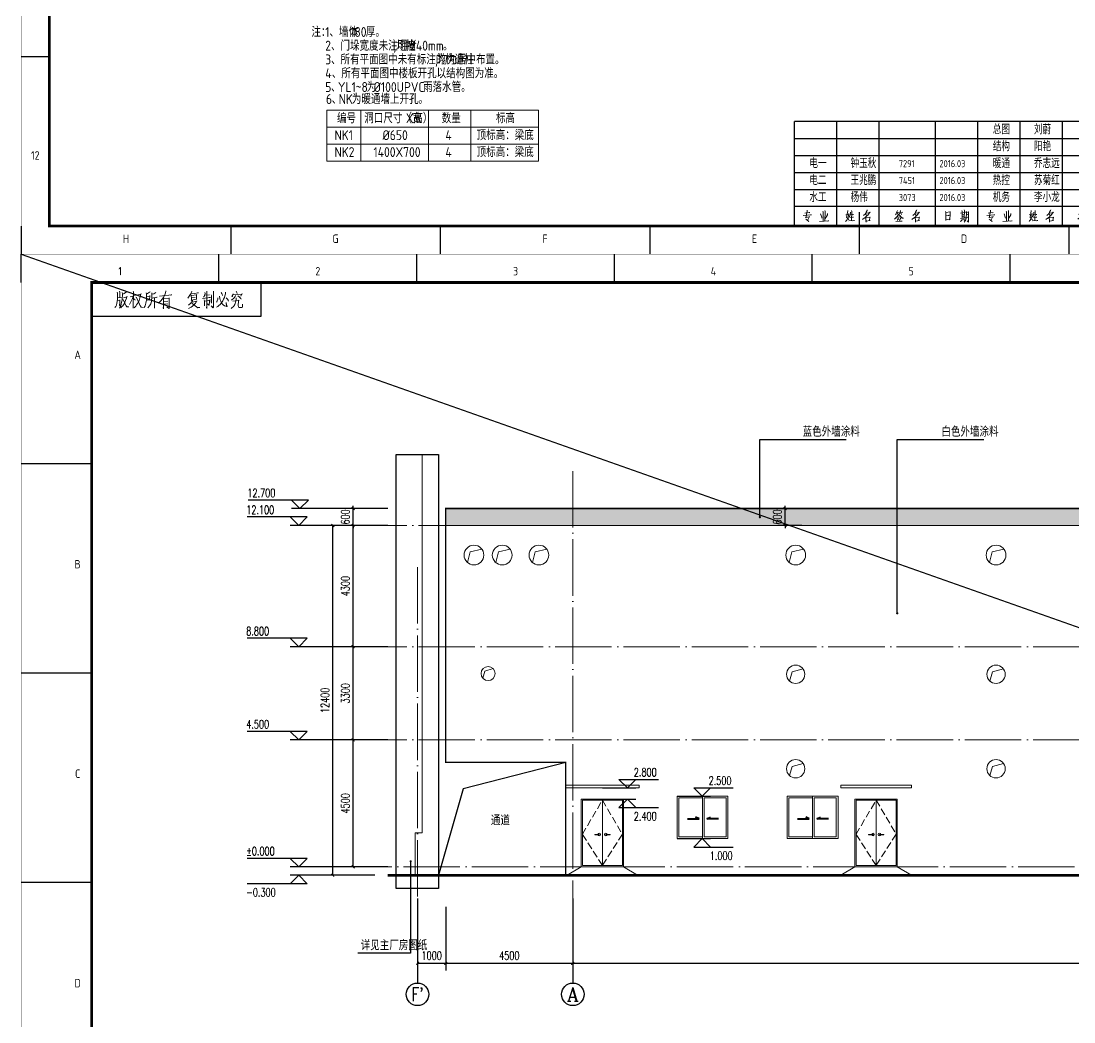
# Model space of a CAD drawing. Extents: x 238398 to 585159, y -66832 to 191977.
# Drawn here: x 364929 to 402242, y -4932 to 30546 of the extents above; entities that cross this region are included whole.
import ezdxf
from ezdxf.enums import TextEntityAlignment as Align

# ---------------------------------------------------------------- set-up
doc = ezdxf.new("R2010")
doc.units = 0
doc.header["$LTSCALE"] = 1000
doc.header["$MEASUREMENT"] = 0
doc.linetypes.add('DASH', pattern=[0.35, 0.25, -0.1])
doc.linetypes.add('DOTE', pattern=[2.42, 2, -0.2, 0.02, -0.2])
doc.layers.get('0').update_dxf_attribs({"color": 8})
doc.layers.get('Defpoints').update_dxf_attribs({"color": 8})
for name, color, linetype in [('-人员定位', 6, 'Continuous'), ('AXIS', 8, 'Continuous'), ('AXIS_TEXT', 8, 'Continuous'), ('DIM_ELEV', 8, 'Continuous'), ('DIM_LEAD', 8, 'Continuous'), ('HQ1', 8, 'Continuous'), ('HQ2', 8, 'Continuous'), ('PUB_DIM', 8, 'Continuous'), ('填充', 8, 'Continuous')]:
    doc.layers.add(name, color=color, linetype=linetype)
for name, color, linetype, lineweight in [('DOTE', 8, 'DOTE', 13), ('PUB_HATCH', 8, 'Continuous', 5), ('PUB_TEXT', 8, 'Continuous', 20), ('WALL', 8, 'Continuous', 40), ('立面1线', 8, 'Continuous', 20), ('立面窗线', 8, 'Continuous', 15)]:
    doc.layers.add(name, color=color, linetype=linetype, lineweight=lineweight)
doc.styles.add('_TCH_AXIS', font='complex.shx', dxfattribs={"bigfont": 'gbcbig.shx'})
doc.styles.add('_TCH_DIM', font='SIMPLEX', dxfattribs={"bigfont": 'GBCBIG'})
doc.styles.add('_TCH_DIM_T3', font='SIMPLEX', dxfattribs={"width": 0.705882, "bigfont": 'GBCBIG'})
doc.styles.get("Standard").update_dxf_attribs({"font": 'gbenor.shx', "bigfont": 'gbcbig.shx'})
doc.styles.add('TK', font='GEDITXT.SHX', dxfattribs={"width": 0.85, "height": 3.5, "bigfont": 'hztxt1.shx'})
doc.dimstyles.new('_TCH_ARCH&&100', dxfattribs={"dimtxt": 297.5, "dimasz": 100, "dimexe": 250, "dimexo": 300, "dimgap": 126.25, "dimtad": 1, "dimdec": 0, "dimzin": 0, "dimdsep": 46, "dimtxsty": '_TCH_DIM_T3', "dimblk": 'ARCHTICK', "dimcen": 0.09, "dimazin": 2, "dimtfac": 1, "dimtdec": 0, "dimtix": 1, "dimtmove": 2, "dimatfit": 3, "dimfxl": 0, "dimtolj": 1, "dimtzin": 0, "dimarcsym": 0})

# ---------------------------------------------------------------- blocks, each defined once
blk = doc.blocks.new('GEDI_WK_A1_V')
at = {"color": 3}
for p, q in [((0, 70.08), (10, 70.08)), ((0, 10), (0, 0)), ((74.25, 10), (74.25, 0)), ((148.5, 10), (148.5, 0)), ((222.75, 10), (222.75, 0)), ((297, 10), (297, 0)), ((371.25, 10), (371.25, 0))]:
    blk.add_line(p, q, dxfattribs=at)
for points, const_width in [([(0, 841), (0, 0), (594, 0), (594, 841)], 0.1), ([(10, 816), (10, 10), (584, 10), (584, 816)], 1)]:
    blk.add_lwpolyline(points, close=True, dxfattribs=dict(at, const_width=const_width))
at = {"color": 3, "const_width": 0.5}
blk.add_lwpolyline([(297, 15), (297, 0)], dxfattribs=at)
at = {"color": 3}
blk.add_text('12', height=3, dxfattribs=at).set_placement((5, 35.04), align=Align.MIDDLE)
for s, p in [('H', (37.12, 4)), ('G', (111.38, 4)), ('F', (185.62, 4)), ('E', (259.88, 4)), ('D', (334.12, 4))]:
    blk.add_text(s, height=3, dxfattribs=at).set_placement(p, align=Align.CENTER)
blk = doc.blocks.new('GEDI_HQ1_2012')
at = {"layer": 'HQ1', "color": 2}
for p, q in [((0, 37), (-65, 37)), ((-65, 0), (-65, 37)), ((-50, 0), (-50, 37)), ((-35, 0), (-35, 37)), ((-15, 0), (-15, 37)), ((0, 0), (0, 37)), ((-65, 31), (0, 31)), ((-65, 25), (0, 25)), ((-65, 19), (0, 19)), ((-65, 13), (0, 13)), ((-65, 7), (0, 7)), ((0, 0), (0, 7)), ((-65, 0), (0, 0))]:
    blk.add_line(p, q, dxfattribs=at)
at = {"layer": 'HQ1', "color": 7, "lineweight": 0}
for points in [[(-61.84, 3.75), (-58.95, 3.96), (-59.09, 3.99), (-59.26, 3.96)], [(-61.32, 4.51), (-59.5, 4.74), (-59.61, 4.74), (-59.81, 4.67)], [(-60.48, 5.59), (-60.45, 5.32), (-60.68, 4.06), (-60.94, 2.94), (-61, 3), (-59.61, 3.24), (-59.64, 3.34), (-60.33, 1.98)], [(-55.7, 4.3), (-55.3, 3.17), (-55.24, 2.8)], [(-54.89, 5.32), (-54.83, 5.02), (-54.83, 1.71)], [(-54.16, 5.56), (-54.1, 5.29), (-54.16, 1.74)], [(-53.24, 4.44), (-53.3, 3.99), (-53.67, 3.34), (-54.13, 2.66)], [(-45.7, 4.4), (-45.7, 4.26), (-45.81, 3.69), (-45.9, 3.24), (-45.95, 2.94), (-46.07, 2.69), (-46.25, 2.39), (-46.42, 2.12), (-46.62, 1.84), (-46.85, 1.57)], [(-46.82, 3.96), (-45.72, 4.09)], [(-46.04, 5.53), (-46.04, 5.36), (-46.48, 3), (-46.3, 2.9), (-46.1, 2.73), (-45.92, 2.59), (-45.78, 2.42), (-45.7, 2.25)], [(-45.12, 4.88), (-45.12, 4.64), (-45.26, 3.99), (-45.4, 3.58), (-45.58, 3.21)], [(-45.17, 3.96), (-44.02, 4.06), (-44.1, 4.09), (-44.27, 4.06)], [(-44.71, 5.53), (-44.68, 5.32), (-44.74, 1.88)], [(-39.56, 4.64), (-39.47, 4.61), (-38.17, 4.84), (-38.25, 4.91), (-38.49, 4.57), (-38.74, 4.2), (-39.01, 3.89), (-39.3, 3.58), (-39.62, 3.27), (-39.96, 2.97), (-40.34, 2.69), (-40.4, 2.66), (-40.63, 2.52), (-40.86, 2.36)], [(-39.15, 5.7), (-39.18, 5.46), (-39.53, 4.91), (-39.73, 4.57), (-39.96, 4.26), (-40.25, 3.92), (-40.54, 3.69)], [(-39.88, 4.26), (-39.82, 4.23), (-39.5, 3.92), (-39.47, 3.75), (-39.59, 3.99)], [(-27.95, 4.37), (-27.98, 4.2), (-28.44, 3.58), (-28.47, 3.51), (-28.7, 3.21), (-29.11, 2.83), (-29.31, 2.66), (-29.51, 2.49)], [(-28.5, 5.49), (-28.53, 5.26), (-28.76, 4.74), (-28.96, 4.33), (-29.2, 3.99)], [(-28.73, 4.81), (-27.89, 4.91)], [(-28.53, 4.78), (-28.33, 4.26)], [(-28.01, 4.13), (-26.85, 2.83), (-26.38, 2.83), (-26.85, 2.87), (-27.08, 3.11)], [(-27.43, 5.49), (-27.4, 5.32), (-27.75, 4.37)], [(-27.6, 4.71), (-26.56, 4.88)], [(-27.28, 4.67), (-27.02, 4.13)], [(-22.07, 4.64), (-21.98, 4.61), (-20.68, 4.84), (-20.76, 4.91), (-20.99, 4.57), (-21.26, 4.2), (-21.52, 3.89), (-21.81, 3.58), (-22.12, 3.27), (-22.47, 2.97), (-22.85, 2.69), (-22.91, 2.66), (-23.14, 2.52), (-23.37, 2.36)], [(-21.66, 5.7), (-21.69, 5.46), (-22.04, 4.91), (-22.24, 4.57), (-22.47, 4.26), (-22.76, 3.92), (-23.05, 3.69)], [(-22.39, 4.26), (-22.33, 4.23), (-22.01, 3.92), (-21.98, 3.75), (-22.1, 3.99)], [(-11.41, 5.19), (-11.35, 4.84), (-11.32, 4.09), (-11.29, 3.31), (-11.29, 3.21), (-11.29, 2.66), (-11.29, 1.94), (-11.29, 2.18), (-10.17, 2.39), (-9.93, 2.15), (-9.87, 2.46), (-9.87, 2.87), (-9.84, 3.65), (-9.82, 4.47), (-9.82, 5.15), (-9.79, 5.05), (-11.32, 4.81)], [(-11.29, 3.58), (-10.17, 3.79), (-10.28, 3.82), (-10.54, 3.69)], [(-6.08, 4.57), (-4.37, 4.78)], [(-5.62, 5.49), (-5.56, 5.29), (-5.56, 2.73)], [(-5.53, 3.99), (-5.01, 4.09)], [(-4.8, 5.7), (-4.75, 5.49), (-4.83, 2.83)], [(-4.14, 5.22), (-4.05, 4.84), (-4.05, 4.09), (-4.08, 3.27), (-4.14, 2.76), (-4.28, 2.22), (-4.46, 1.88), (-4.78, 1.37)], [(-4.05, 4.81), (-3.18, 4.98), (-3.27, 5.08), (-3.27, 4.03), (-3.27, 3.96), (-3.24, 2.42), (-3.27, 1.84), (-3.3, 1.5), (-3.33, 1.4), (-3.76, 1.84), (-3.36, 1.54)], [(-4.02, 3.96), (-3.53, 4.06)], [(-60.97, 2.42), (-60.62, 2.15), (-60.39, 1.98), (-60.13, 1.81), (-59.99, 1.67), (-59.9, 1.5)], [(-56.1, 1.64), (-52.83, 1.81), (-52.98, 1.84), (-53.3, 1.77)], [(-45.75, 1.81), (-43.72, 1.91), (-43.93, 1.94), (-44.27, 1.88)], [(-45.29, 3), (-44.07, 3.17), (-44.22, 3.17), (-44.36, 3.11)], [(-39.73, 3.04), (-39.67, 2.94), (-39.62, 2.08), (-39.59, 1.98), (-39.59, 1.37), (-39.62, 1.64), (-39.62, 1.74), (-38.19, 1.91), (-38.22, 1.91), (-38.37, 1.91), (-38.22, 3.17), (-38.17, 3.11), (-38.25, 3.07), (-39.64, 2.87)], [(-28.99, 1.61), (-26.79, 1.77), (-26.93, 1.77), (-27.25, 1.74)], [(-28.62, 2.66), (-28.47, 2.22), (-28.47, 2.01), (-28.5, 2.29)], [(-27.57, 3.27), (-28.5, 3.14)], [(-28.07, 2.94), (-27.95, 2.42), (-28.01, 2.15), (-28.01, 2.52)], [(-27.34, 2.9), (-27.34, 2.66), (-27.69, 1.71)], [(-22.24, 3.04), (-22.18, 2.94), (-22.12, 2.08), (-22.1, 1.98), (-22.1, 1.37), (-22.12, 1.64), (-22.12, 1.74), (-20.71, 1.91), (-20.74, 1.91), (-20.88, 1.91), (-20.74, 3.17), (-20.68, 3.11), (-20.76, 3.07), (-22.15, 2.87)], [(-6.17, 2.63), (-4.37, 2.9), (-4.46, 2.94), (-4.57, 2.83)], [(-5.5, 2.42), (-5.53, 2.25), (-5.76, 1.91), (-5.97, 1.67), (-6.17, 1.5)], [(-5.5, 3.41), (-5.04, 3.51)], [(-5.04, 2.52), (-4.72, 2.12), (-4.72, 1.94), (-4.83, 2.25)], [(-4.08, 3.07), (-4.02, 3.07), (-3.56, 3.17)]]:
    blk.add_lwpolyline(points, dxfattribs=at)
blk.add_text('223344', height=0.0001).set_placement((-22.1, 1.74))
blk = doc.blocks.new('GEDI_HQ2_2012')
at = {"layer": 'HQ2', "color": 2}
for p, q in [((0, 37), (-65, 37)), ((-65, 0), (-65, 37)), ((-50, 0), (-50, 37)), ((-35, 0), (-35, 37)), ((-15, 0), (-15, 37)), ((0, 0), (0, 37)), ((-65, 31), (0, 31)), ((-65, 25), (0, 25)), ((-65, 19), (0, 19)), ((-65, 13), (0, 13)), ((-65, 7), (0, 7)), ((0, 0), (0, 7)), ((-65, 0), (0, 0))]:
    blk.add_line(p, q, dxfattribs=at)
at = {"layer": 'HQ2', "color": 7, "lineweight": 0}
for points in [[(-61.84, 3.75), (-58.95, 3.96), (-59.09, 3.99), (-59.26, 3.96)], [(-61.32, 4.51), (-59.5, 4.74), (-59.61, 4.74), (-59.81, 4.67)], [(-60.48, 5.59), (-60.45, 5.32), (-60.68, 4.06), (-60.94, 2.94), (-61, 3), (-59.61, 3.24), (-59.64, 3.34), (-60.33, 1.98)], [(-55.7, 4.3), (-55.3, 3.17), (-55.24, 2.8)], [(-54.89, 5.32), (-54.83, 5.02), (-54.83, 1.71)], [(-54.16, 5.56), (-54.1, 5.29), (-54.16, 1.74)], [(-53.24, 4.44), (-53.3, 3.99), (-53.67, 3.34), (-54.13, 2.66)], [(-45.7, 4.4), (-45.7, 4.26), (-45.81, 3.69), (-45.9, 3.24), (-45.95, 2.94), (-46.07, 2.69), (-46.25, 2.39), (-46.42, 2.12), (-46.62, 1.84), (-46.85, 1.57)], [(-46.82, 3.96), (-45.72, 4.09)], [(-46.04, 5.53), (-46.04, 5.36), (-46.48, 3), (-46.3, 2.9), (-46.1, 2.73), (-45.92, 2.59), (-45.78, 2.42), (-45.7, 2.25)], [(-45.12, 4.88), (-45.12, 4.64), (-45.26, 3.99), (-45.4, 3.58), (-45.58, 3.21)], [(-45.17, 3.96), (-44.02, 4.06), (-44.1, 4.09), (-44.27, 4.06)], [(-44.71, 5.53), (-44.68, 5.32), (-44.74, 1.88)], [(-39.56, 4.64), (-39.47, 4.61), (-38.17, 4.84), (-38.25, 4.91), (-38.49, 4.57), (-38.74, 4.2), (-39.01, 3.89), (-39.3, 3.58), (-39.62, 3.27), (-39.96, 2.97), (-40.34, 2.69), (-40.4, 2.66), (-40.63, 2.52), (-40.86, 2.36)], [(-39.15, 5.7), (-39.18, 5.46), (-39.53, 4.91), (-39.73, 4.57), (-39.96, 4.26), (-40.25, 3.92), (-40.54, 3.69)], [(-39.88, 4.26), (-39.82, 4.23), (-39.5, 3.92), (-39.47, 3.75), (-39.59, 3.99)], [(-27.95, 4.37), (-27.98, 4.2), (-28.44, 3.58), (-28.47, 3.51), (-28.7, 3.21), (-29.11, 2.83), (-29.31, 2.66), (-29.51, 2.49)], [(-28.5, 5.49), (-28.53, 5.26), (-28.76, 4.74), (-28.96, 4.33), (-29.2, 3.99)], [(-28.73, 4.81), (-27.89, 4.91)], [(-28.53, 4.78), (-28.33, 4.26)], [(-28.01, 4.13), (-26.85, 2.83), (-26.38, 2.83), (-26.85, 2.87), (-27.08, 3.11)], [(-27.43, 5.49), (-27.4, 5.32), (-27.75, 4.37)], [(-27.6, 4.71), (-26.56, 4.88)], [(-27.28, 4.67), (-27.02, 4.13)], [(-22.07, 4.64), (-21.98, 4.61), (-20.68, 4.84), (-20.76, 4.91), (-20.99, 4.57), (-21.26, 4.2), (-21.52, 3.89), (-21.81, 3.58), (-22.12, 3.27), (-22.47, 2.97), (-22.85, 2.69), (-22.91, 2.66), (-23.14, 2.52), (-23.37, 2.36)], [(-21.66, 5.7), (-21.69, 5.46), (-22.04, 4.91), (-22.24, 4.57), (-22.47, 4.26), (-22.76, 3.92), (-23.05, 3.69)], [(-22.39, 4.26), (-22.33, 4.23), (-22.01, 3.92), (-21.98, 3.75), (-22.1, 3.99)], [(-11.41, 5.19), (-11.35, 4.84), (-11.32, 4.09), (-11.29, 3.31), (-11.29, 3.21), (-11.29, 2.66), (-11.29, 1.94), (-11.29, 2.18), (-10.17, 2.39), (-9.93, 2.15), (-9.87, 2.46), (-9.87, 2.87), (-9.84, 3.65), (-9.82, 4.47), (-9.82, 5.15), (-9.79, 5.05), (-11.32, 4.81)], [(-11.29, 3.58), (-10.17, 3.79), (-10.28, 3.82), (-10.54, 3.69)], [(-6.08, 4.57), (-4.37, 4.78)], [(-5.62, 5.49), (-5.56, 5.29), (-5.56, 2.73)], [(-5.53, 3.99), (-5.01, 4.09)], [(-4.8, 5.7), (-4.75, 5.49), (-4.83, 2.83)], [(-4.14, 5.22), (-4.05, 4.84), (-4.05, 4.09), (-4.08, 3.27), (-4.14, 2.76), (-4.28, 2.22), (-4.46, 1.88), (-4.78, 1.37)], [(-4.05, 4.81), (-3.18, 4.98), (-3.27, 5.08), (-3.27, 4.03), (-3.27, 3.96), (-3.24, 2.42), (-3.27, 1.84), (-3.3, 1.5), (-3.33, 1.4), (-3.76, 1.84), (-3.36, 1.54)], [(-4.02, 3.96), (-3.53, 4.06)], [(-60.97, 2.42), (-60.62, 2.15), (-60.39, 1.98), (-60.13, 1.81), (-59.99, 1.67), (-59.9, 1.5)], [(-56.1, 1.64), (-52.83, 1.81), (-52.98, 1.84), (-53.3, 1.77)], [(-45.75, 1.81), (-43.72, 1.91), (-43.93, 1.94), (-44.27, 1.88)], [(-45.29, 3), (-44.07, 3.17), (-44.22, 3.17), (-44.36, 3.11)], [(-39.73, 3.04), (-39.67, 2.94), (-39.62, 2.08), (-39.59, 1.98), (-39.59, 1.37), (-39.62, 1.64), (-39.62, 1.74), (-38.19, 1.91), (-38.22, 1.91), (-38.37, 1.91), (-38.22, 3.17), (-38.17, 3.11), (-38.25, 3.07), (-39.64, 2.87)], [(-28.99, 1.61), (-26.79, 1.77), (-26.93, 1.77), (-27.25, 1.74)], [(-28.62, 2.66), (-28.47, 2.22), (-28.47, 2.01), (-28.5, 2.29)], [(-27.57, 3.27), (-28.5, 3.14)], [(-28.07, 2.94), (-27.95, 2.42), (-28.01, 2.15), (-28.01, 2.52)], [(-27.34, 2.9), (-27.34, 2.66), (-27.69, 1.71)], [(-22.24, 3.04), (-22.18, 2.94), (-22.12, 2.08), (-22.1, 1.98), (-22.1, 1.37), (-22.12, 1.64), (-22.12, 1.74), (-20.71, 1.91), (-20.74, 1.91), (-20.88, 1.91), (-20.74, 3.17), (-20.68, 3.11), (-20.76, 3.07), (-22.15, 2.87)], [(-6.17, 2.63), (-4.37, 2.9), (-4.46, 2.94), (-4.57, 2.83)], [(-5.5, 2.42), (-5.53, 2.25), (-5.76, 1.91), (-5.97, 1.67), (-6.17, 1.5)], [(-5.5, 3.41), (-5.04, 3.51)], [(-5.04, 2.52), (-4.72, 2.12), (-4.72, 1.94), (-4.83, 2.25)], [(-4.08, 3.07), (-4.02, 3.07), (-3.56, 3.17)]]:
    blk.add_lwpolyline(points, dxfattribs=at)
blk.add_text('112233', height=0.0001).set_placement((-22.1, 1.74))
blk = doc.blocks.new('CEEC_TK_A1_V')
for name, p in [('GEDI_WK_A1_V', (0, 0)), ('GEDI_HQ2_2012', (339, 10)), ('GEDI_HQ1_2012', (404, 10))]:
    blk.add_blockref(name, p)
at = {"style": 'TK', "width": 0.85}
for tag, height, p in [('PROJECTNAME', 4.75, (529, 44)), ('PHASE', 4, (571, 44)), ('DRAWINGNAME', 4.75, (539, 31))]:
    blk.add_attdef(tag, text='', height=height, dxfattribs=at).set_placement(p, align=Align.MIDDLE_CENTER)
for tag, p, height in [('APPROVE', (416, 32.75), 3.5), ('DESIGN', (461, 32.75), 3.5), ('REVIEW1', (416, 25.75), 3.5), ('DRAW', (461, 25.75), 3.5), ('DRAWINGNUMBER', (511, 18.5), 4), ('REVIEW2', (416, 18.75), 3.5), ('PROPORTION', (461, 18.75), 3.5), ('CHECK', (416, 11.75), 3.5), ('DATE', (461, 11.75), 3.5), ('VERSION', (577, 11.75), 3.5)]:
    blk.add_attdef(tag, p, '', height=height, dxfattribs=at)
blk = doc.blocks.new('GEDI_WK_A1')
at = {"color": 3}
for p, q in [((0, 584), (0, 594)), ((70.08, 584), (70.08, 594)), ((140.17, 584), (140.17, 594)), ((210.25, 584), (210.25, 594)), ((280.33, 584), (280.33, 594)), ((350.42, 584), (350.42, 594)), ((85, 572), (85, 584)), ((25, 572), (85, 572)), ((25, 519.75), (0, 519.75)), ((25, 445.5), (0, 445.5)), ((25, 371.25), (0, 371.25))]:
    blk.add_line(p, q, dxfattribs=at)
for points, const_width in [([(0, 0), (841, 0), (841, 594), (0, 594)], 0.1), ([(25, 10), (831, 10), (831, 584), (25, 584)], 1)]:
    blk.add_lwpolyline(points, close=True, dxfattribs=dict(at, const_width=const_width))
for s, p in [('1', (35.04, 588)), ('2', (105.12, 588)), ('3', (175.21, 588)), ('4', (245.29, 588)), ('5', (315.38, 588))]:
    blk.add_text(s, height=3, dxfattribs=at).set_placement(p, align=Align.MIDDLE)
for s, p in [('A', (20, 556.88)), ('B', (20, 482.62)), ('C', (20, 408.38)), ('D', (20, 334.12))]:
    blk.add_text(s, height=3, dxfattribs=at).set_placement(p, align=Align.CENTER)
blk = doc.blocks.new('GEDI_Copyright_2012')
at = {"color": 7, "lineweight": 0}
for points in [[(8.99, -3.43), (9.11, -3.83), (9.11, -5.03), (9.11, -5.93), (9.03, -6.73), (8.9, -7.33), (8.73, -8.03), (8.48, -8.53), (8.22, -8.93)], [(10.81, -3.53), (10.9, -4.03), (10.9, -4.68), (10.81, -5.53), (10.73, -6.33), (10.6, -7.03), (10.47, -7.68), (10.3, -8.23), (10.09, -8.72), (9.84, -9.08)], [(9.88, -3.13), (9.96, -3.43), (9.96, -5.33)], [(12.43, -3.23), (12.34, -3.38), (11.53, -3.88), (10.98, -4.13)], [(14.64, -3.13), (14.81, -3.38), (14.76, -3.33), (14.72, -9.13), (14.68, -8.72), (14.72, -8.13)], [(20.67, -3.38), (20.5, -3.48), (19.35, -4.13), (19.27, -3.73), (19.4, -4.13), (19.4, -5.43), (19.35, -6.23), (19.31, -6.78), (19.22, -7.33), (19.1, -7.83), (18.93, -8.33), (18.72, -8.68), (18.54, -8.98)], [(22.67, -3.58), (21.99, -3.98), (21.35, -4.13), (21.26, -3.73), (21.35, -4.33), (21.31, -4.93), (21.26, -5.58), (21.22, -6.13), (21.13, -6.63), (21.05, -7.18), (20.92, -7.58), (20.71, -7.88), (20.5, -8.23), (20.28, -8.53), (20.07, -8.78), (19.86, -8.98)], [(26.28, -2.98), (26.28, -3.23), (26.02, -4.08), (25.76, -4.68), (25.51, -5.08), (25.04, -5.83), (24.36, -6.63), (23.9, -7.13), (23.6, -7.38)], [(35.45, -3.03), (35.49, -3.23), (34.98, -4.18), (34.52, -4.83), (34.26, -5.23), (34.05, -5.53)], [(35.11, -4.08), (36.34, -3.93), (37.87, -3.68), (37.75, -3.63), (37.49, -3.73)], [(40.12, -3.58), (40.16, -3.88), (39.83, -4.93), (39.66, -5.23)], [(40.8, -3.03), (40.84, -3.28), (40.8, -9.23), (40.72, -8.88), (40.8, -8.53)], [(43.1, -3.13), (43.18, -3.43), (43.14, -8.23), (43.14, -8.53), (43.1, -8.78), (43.05, -8.88), (42.97, -8.98), (42.37, -8.23), (43.05, -8.88)], [(47.43, -3.48), (47.39, -4.03), (47.17, -4.73), (47, -5.28), (46.71, -5.88), (46.45, -6.48), (46.2, -6.88), (45.86, -7.38), (45.47, -7.78), (45.09, -8.13), (44.67, -8.48), (44.24, -8.72)], [(45.82, -3.53), (46.07, -3.93), (46.24, -4.28), (46.32, -4.48), (46.32, -4.63)], [(51.21, -3.03), (51.47, -3.58), (51.55, -3.93)], [(9.11, -6.38), (10.01, -6.28), (9.92, -6.13), (9.92, -8.38), (9.88, -8.08), (9.88, -7.68)], [(9.16, -5.48), (10.39, -5.28)], [(11.2, -5.43), (12.56, -5.08), (12.47, -4.93), (12.26, -5.58), (12, -6.38), (11.75, -6.98), (11.45, -7.63), (11.03, -8.23), (10.6, -8.68), (10.26, -9.03)], [(11.15, -6.08), (12.34, -8.63), (13.15, -8.68), (12.38, -8.58), (12.17, -8.28)], [(14.72, -4.88), (14.42, -5.73), (14.08, -6.43), (13.74, -7.13), (13.45, -7.63), (13.36, -7.78)], [(13.62, -5.08), (15.4, -4.68)], [(14.72, -5.63), (15.27, -6.03), (15.4, -6.33)], [(15.7, -4.48), (17.52, -4.18), (17.44, -4.03), (17.27, -4.68), (17.1, -5.43), (16.93, -5.93), (16.76, -6.43), (16.55, -6.93), (16.21, -7.48), (15.91, -7.98), (15.61, -8.43), (15.32, -8.72), (15.02, -8.98)], [(15.61, -5.23), (15.87, -5.28), (17.44, -8.72), (18.2, -8.83), (17.44, -8.63), (17.14, -8.08)], [(19.48, -6.38), (19.56, -6.33), (20.54, -6.18), (20.41, -6.23), (20.54, -4.68), (20.63, -4.88), (19.44, -5.13)], [(21.31, -5.53), (23.22, -5.23), (23.09, -5.18), (22.88, -5.28)], [(22.28, -5.43), (22.28, -9.13), (22.24, -8.88), (22.28, -8.48)], [(23.98, -4.83), (28.4, -4.43), (28.14, -4.33)], [(25.34, -5.53), (25.43, -5.73), (25.38, -9.03), (25.38, -9.33), (25.34, -9.03), (25.38, -8.68)], [(25.43, -5.73), (27.38, -5.53), (27.38, -5.43), (27.47, -5.53), (27.38, -5.58), (27.38, -9.08), (27.34, -9.28), (26.66, -8.63), (27.34, -9.18)], [(26.96, -6.58), (25.47, -6.73)], [(28.14, -4.33), (27.8, -4.48)], [(35.71, -6.38), (35.71, -6.53), (34.98, -7.43), (34.56, -7.78), (34.26, -8.03)], [(35.62, -6.88), (35.75, -6.98), (37.28, -6.68), (37.23, -6.53), (36.77, -7.33), (36.47, -7.68), (36.17, -7.98), (35.71, -8.38), (35.28, -8.72), (34.81, -8.98), (34.26, -9.23)], [(35.24, -4.43), (35.28, -4.73), (35.32, -5.58), (35.32, -6.38), (35.28, -6.23), (37.19, -5.93), (37.07, -5.93), (37.15, -4.23), (37.28, -4.38), (35.28, -4.68)], [(36.64, -5.28), (35.36, -5.48)], [(35.54, -7.38), (35.62, -7.43), (37.57, -8.98), (38.3, -8.93), (37.57, -8.93), (37.32, -8.78)], [(39.27, -5.63), (42.08, -5.33), (42.03, -5.33), (41.87, -5.28), (41.65, -5.38)], [(39.87, -6.13), (39.95, -6.68), (39.95, -6.78), (40, -8.28), (39.95, -7.98), (40, -7.73)], [(40, -6.58), (41.95, -6.28), (41.82, -6.13), (41.74, -6.53), (41.69, -7.18), (41.61, -7.63), (41.57, -7.93), (41.44, -8.08), (41.06, -7.58), (41.48, -8.03)], [(40.12, -4.48), (41.74, -4.33)], [(42.33, -4.33), (42.42, -4.58), (42.42, -7.33), (42.33, -6.83), (42.37, -6.53)], [(44.67, -5.43), (44.63, -5.93), (44.5, -6.48), (44.37, -6.83), (44.24, -7.03)], [(45.26, -4.88), (45.43, -5.63), (45.56, -6.18), (45.77, -6.68), (45.99, -7.23), (46.24, -7.63), (46.58, -7.93), (47.05, -8.28), (47.51, -8.43), (47.81, -8.48), (47.94, -8.48), (47.73, -7.78), (47.64, -7.13), (47.81, -8.48)], [(47.64, -5.43), (48.07, -5.93), (48.36, -6.28), (48.49, -6.58)], [(51.21, -5.48), (51.21, -5.83), (51.08, -6.58), (50.95, -7.03), (50.83, -7.43), (50.7, -7.78), (50.53, -8.13), (50.32, -8.43), (50.06, -8.68), (49.77, -8.93), (49.43, -9.18)], [(50.91, -4.68), (50.83, -4.98), (50.44, -5.43), (50.06, -5.83), (49.81, -6.03), (49.55, -6.23)], [(50.06, -3.98), (50.02, -4.33), (49.94, -4.58), (49.85, -4.83), (49.77, -4.98), (49.68, -5.03), (50.02, -4.43), (53.29, -4.13), (53.16, -4.03), (52.78, -4.83)], [(49.98, -6.68), (52.19, -6.43), (52.06, -6.28), (52.02, -6.58), (51.93, -8.18), (51.97, -8.63), (52.06, -8.78), (52.19, -8.88), (52.4, -8.88), (52.61, -8.88), (53.21, -8.88), (53.42, -8.78), (53.46, -8.72), (53.42, -7.68), (53.42, -8.78)], [(51.76, -4.78), (52.27, -5.13), (52.65, -5.43), (52.83, -5.68), (52.91, -5.88)], [(25.47, -7.68), (26.96, -7.53)]]:
    blk.add_lwpolyline(points, dxfattribs=at)
blk = doc.blocks.new('CEEC_TK_A1')
for name, p in [('GEDI_WK_A1', (0, 0)), ('GEDI_Copyright_2012', (25, 584))]:
    blk.add_blockref(name, p)
at = {"style": 'TK', "width": 0.85}
for tag, height, p in [('PROJECTNAME', 4.75, (776, 44)), ('PHASE', 4, (818, 44)), ('DRAWINGNAME', 4.75, (786, 31))]:
    blk.add_attdef(tag, text='', height=height, dxfattribs=at).set_placement(p, align=Align.MIDDLE_CENTER)
for tag, p, height in [('APPROVE', (663, 32.75), 3.5), ('DESIGN', (708, 32.75), 3.5), ('REVIEW1', (663, 25.75), 3.5), ('DRAW', (708, 25.75), 3.5), ('DRAWINGNUMBER', (758, 18.5), 4), ('REVIEW2', (663, 18.75), 3.5), ('PROPORTION', (708, 18.75), 3.5), ('CHECK', (663, 11.75), 3.5), ('DATE', (708, 11.75), 3.5), ('VERSION', (824, 11.75), 3.5)]:
    blk.add_attdef(tag, p, '', height=height, dxfattribs=at)
blk = doc.blocks.new('rtadsvdas')
at = {"layer": '立面窗线'}
for p, q in [((389917, -3893), (389917, -6203)), ((391337, -3893), (389917, -3893)), ((390627, -3893), (390627, -6203)), ((391337, -6203), (391337, -3893)), ((389917, -6203), (391337, -6203))]:
    blk.add_line(p, q, dxfattribs=at)
for points in [[(389877, -6253), (391377, -6253), (391377, -3853), (389877, -3853)], [(390518, -5114), (390361, -5114), (390361, -5102), (390518, -5102)], [(390748, -5114), (390905, -5114), (390905, -5102), (390748, -5102)]]:
    blk.add_lwpolyline(points, close=True, dxfattribs=at)
at = {"layer": '立面窗线', "linetype": 'DASH'}
blk.add_lwpolyline([(390627, -3893), (391337, -5098), (390627, -6203), (389917, -5098), (390627, -3893)], dxfattribs=at)
at = {"layer": '立面窗线'}
for centre in [(390518, -5108), (390748, -5108)]:
    blk.add_circle(centre, 46.4, dxfattribs=at)
blk = doc.blocks.new('TCVFASDA')
at = {"layer": 'WALL', "color": 8}
for p, q in [((392589, 5656), (393002, 5656)), ((393002, 5656), (392878, 5714)), ((393276, 5656), (393400, 5714)), ((393690, 5656), (393276, 5656))]:
    blk.add_line(p, q, dxfattribs=at)
at = {"layer": '立面窗线'}
for p, q in [((393124, 6453), (393124, 4953)), ((393184, 6393), (393184, 5013))]:
    blk.add_line(p, q, dxfattribs=at)
blk.add_lwpolyline([(394024, 4953), (392224, 4953), (392224, 6453), (394024, 6453)], close=True, dxfattribs=at)
for points in [[(393124, 5013), (392284, 5013), (392284, 6393), (393124, 6393)], [(393184, 6393), (393964, 6393), (393964, 5013), (393184, 5013)]]:
    blk.add_lwpolyline(points, dxfattribs=at)
blk = doc.blocks.new('_ArchTick')
at = {"color": 0, "linetype": 'ByBlock', "const_width": 0.4}
blk.add_lwpolyline([(-0.5, -0.5), (0.5, 0.5)], dxfattribs=at)
blk = doc.blocks.new('*D83')
at = {"layer": 'Defpoints', "color": 0}
for p in [(392003, 13267), (392904, 13267), (392904, 12667)]:
    blk.add_point(p, dxfattribs=at)
at = {"layer": 'PUB_DIM', "color": 0, "lineweight": -2}
for p, q in [((392604, 13267), (391753, 13267)), ((392003, 13267), (392003, 13367)), ((392003, 12667), (392003, 13267)), ((392604, 12667), (391753, 12667)), ((392003, 12667), (392003, 12567))]:
    blk.add_line(p, q, dxfattribs=at)
at = {"layer": 'PUB_DIM', "color": 0, "lineweight": -2, "xscale": 100, "yscale": 100, "zscale": 100}
for p, rotation in [((392003, 13267), 270), ((392003, 12667), 90)]:
    blk.add_blockref('_ArchTick', p, dxfattribs=dict(at, rotation=rotation))
at = {"layer": 'PUB_DIM', "color": 0, "insert": (391728, 12967), "char_height": 297.5, "attachment_point": 5, "rotation": 90, "style": '_TCH_DIM_T3'}
blk.add_mtext('\\A1;600', dxfattribs=at)
blk = doc.blocks.new('*D360')
at = {"layer": 'Defpoints', "color": 0}
for p in [(376695, 5067), (378223, 5067), (378223, 567)]:
    blk.add_point(p, dxfattribs=at)
at = {"layer": 'PUB_DIM', "color": 0, "lineweight": -2}
for p, q in [((377923, 5067), (376445, 5067)), ((376695, 567), (376695, 5067)), ((377923, 567), (376445, 567))]:
    blk.add_line(p, q, dxfattribs=at)
at = {"layer": 'PUB_DIM', "color": 0, "lineweight": -2, "xscale": 100, "yscale": 100, "zscale": 100}
for p, rotation in [((376695, 5067), 90), ((376695, 567), 270)]:
    blk.add_blockref('_ArchTick', p, dxfattribs=dict(at, rotation=rotation))
at = {"layer": 'PUB_DIM', "color": 0, "insert": (376420, 2817), "char_height": 297.5, "attachment_point": 5, "rotation": 90, "style": '_TCH_DIM_T3'}
blk.add_mtext('\\A1;4500', dxfattribs=at)
blk = doc.blocks.new('*D361')
at = {"layer": 'Defpoints', "color": 0}
for p in [(376695, 8367), (378223, 8367), (378223, 5067)]:
    blk.add_point(p, dxfattribs=at)
at = {"layer": 'PUB_DIM', "color": 0, "lineweight": -2}
for p, q in [((377923, 8367), (376445, 8367)), ((376695, 5067), (376695, 8367)), ((377923, 5067), (376445, 5067))]:
    blk.add_line(p, q, dxfattribs=at)
at = {"layer": 'PUB_DIM', "color": 0, "lineweight": -2, "xscale": 100, "yscale": 100, "zscale": 100}
for p, rotation in [((376695, 8367), 90), ((376695, 5067), 270)]:
    blk.add_blockref('_ArchTick', p, dxfattribs=dict(at, rotation=rotation))
at = {"layer": 'PUB_DIM', "color": 0, "insert": (376420, 6717), "char_height": 297.5, "attachment_point": 5, "rotation": 90, "style": '_TCH_DIM_T3'}
blk.add_mtext('\\A1;3300', dxfattribs=at)
blk = doc.blocks.new('*D362')
at = {"layer": 'Defpoints', "color": 0}
for p in [(376695, 12667), (378223, 12667), (378223, 8367)]:
    blk.add_point(p, dxfattribs=at)
at = {"layer": 'PUB_DIM', "color": 0, "lineweight": -2}
for p, q in [((377923, 12667), (376445, 12667)), ((376695, 8367), (376695, 12667)), ((377923, 8367), (376445, 8367))]:
    blk.add_line(p, q, dxfattribs=at)
at = {"layer": 'PUB_DIM', "color": 0, "lineweight": -2, "xscale": 100, "yscale": 100, "zscale": 100}
for p, rotation in [((376695, 12667), 90), ((376695, 8367), 270)]:
    blk.add_blockref('_ArchTick', p, dxfattribs=dict(at, rotation=rotation))
at = {"layer": 'PUB_DIM', "color": 0, "insert": (376420, 10517), "char_height": 297.5, "attachment_point": 5, "rotation": 90, "style": '_TCH_DIM_T3'}
blk.add_mtext('\\A1;4300', dxfattribs=at)
blk = doc.blocks.new('*D363')
at = {"layer": 'Defpoints', "color": 0}
for p in [(376695, 13267), (378223, 13267), (378223, 12667)]:
    blk.add_point(p, dxfattribs=at)
at = {"layer": 'PUB_DIM', "color": 0, "lineweight": -2}
for p, q in [((377923, 13267), (376445, 13267)), ((376695, 13267), (376695, 13367)), ((376695, 12667), (376695, 13267)), ((377923, 12667), (376445, 12667)), ((376695, 12667), (376695, 12567))]:
    blk.add_line(p, q, dxfattribs=at)
at = {"layer": 'PUB_DIM', "color": 0, "lineweight": -2, "xscale": 100, "yscale": 100, "zscale": 100}
for p, rotation in [((376695, 13267), 270), ((376695, 12667), 90)]:
    blk.add_blockref('_ArchTick', p, dxfattribs=dict(at, rotation=rotation))
at = {"layer": 'PUB_DIM', "color": 0, "insert": (376420, 12967), "char_height": 297.5, "attachment_point": 5, "rotation": 90, "style": '_TCH_DIM_T3'}
blk.add_mtext('\\A1;600', dxfattribs=at)
blk = doc.blocks.new('*D364')
at = {"layer": 'AXIS', "color": 0, "lineweight": -2}
for p, q in [((377467, 12667), (375726, 12667)), ((375976, 267), (375976, 12667)), ((377467, 267), (375726, 267))]:
    blk.add_line(p, q, dxfattribs=at)
at = {"layer": 'Defpoints', "color": 0}
for p in [(375976, 12667), (377767, 12667), (377767, 267)]:
    blk.add_point(p, dxfattribs=at)
at = {"layer": 'AXIS', "color": 0, "lineweight": -2, "xscale": 100, "yscale": 100, "zscale": 100}
for p, rotation in [((375976, 12667), 90), ((375976, 267), 270)]:
    blk.add_blockref('_ArchTick', p, dxfattribs=dict(at, rotation=rotation))
at = {"layer": 'AXIS', "color": 0, "insert": (375701, 6467), "char_height": 297.5, "attachment_point": 5, "rotation": 90, "style": '_TCH_DIM_T3'}
blk.add_mtext('\\A1;12400', dxfattribs=at)
blk = doc.blocks.new('*D368')
at = {"layer": 'AXIS', "color": 0, "lineweight": -2}
for p, q in [((378981, -853), (378981, -3103)), ((379981, -853), (379981, -3103)), ((378981, -2853), (379981, -2853))]:
    blk.add_line(p, q, dxfattribs=at)
at = {"layer": 'Defpoints', "color": 0}
for p in [(378981, -553), (379981, -553), (379981, -2853)]:
    blk.add_point(p, dxfattribs=at)
at = {"layer": 'AXIS', "color": 0, "lineweight": -2, "xscale": 100, "yscale": 100, "zscale": 100, "rotation": 180}
blk.add_blockref('_ArchTick', (378981, -2853), dxfattribs=at)
at = {"layer": 'AXIS', "color": 0, "lineweight": -2, "xscale": 100, "yscale": 100, "zscale": 100}
blk.add_blockref('_ArchTick', (379981, -2853), dxfattribs=at)
at = {"layer": 'AXIS', "color": 0, "insert": (379481, -2578), "char_height": 297.5, "attachment_point": 5, "style": '_TCH_DIM_T3'}
blk.add_mtext('\\A1;1000', dxfattribs=at)
blk = doc.blocks.new('*D369')
at = {"layer": 'AXIS', "color": 0, "lineweight": -2}
for p, q in [((379981, -853), (379981, -3103)), ((384481, -853), (384481, -3103)), ((379981, -2853), (384481, -2853))]:
    blk.add_line(p, q, dxfattribs=at)
at = {"layer": 'Defpoints', "color": 0}
for p in [(379981, -553), (384481, -553), (384481, -2853)]:
    blk.add_point(p, dxfattribs=at)
at = {"layer": 'AXIS', "color": 0, "lineweight": -2, "xscale": 100, "yscale": 100, "zscale": 100, "rotation": 180}
blk.add_blockref('_ArchTick', (379981, -2853), dxfattribs=at)
at = {"layer": 'AXIS', "color": 0, "lineweight": -2, "xscale": 100, "yscale": 100, "zscale": 100}
blk.add_blockref('_ArchTick', (384481, -2853), dxfattribs=at)
at = {"layer": 'AXIS', "color": 0, "insert": (382231, -2578), "char_height": 297.5, "attachment_point": 5, "style": '_TCH_DIM_T3'}
blk.add_mtext('\\A1;4500', dxfattribs=at)
blk = doc.blocks.new('*D370')
at = {"layer": 'AXIS', "color": 0, "lineweight": -2}
for p, q in [((384481, -853), (384481, -3103)), ((427981, -853), (427981, -3103)), ((384481, -2853), (427981, -2853))]:
    blk.add_line(p, q, dxfattribs=at)
at = {"layer": 'Defpoints', "color": 0}
for p in [(384481, -553), (427981, -553), (427981, -2853)]:
    blk.add_point(p, dxfattribs=at)
at = {"layer": 'AXIS', "color": 0, "lineweight": -2, "xscale": 100, "yscale": 100, "zscale": 100, "rotation": 180}
blk.add_blockref('_ArchTick', (384481, -2853), dxfattribs=at)
at = {"layer": 'AXIS', "color": 0, "lineweight": -2, "xscale": 100, "yscale": 100, "zscale": 100}
blk.add_blockref('_ArchTick', (427981, -2853), dxfattribs=at)
at = {"layer": 'AXIS', "color": 0, "insert": (406231, -2578), "char_height": 297.5, "attachment_point": 5, "style": '_TCH_DIM_T3'}
blk.add_mtext('\\A1;43500', dxfattribs=at)

msp = doc.modelspace()

# ---------------------------------------------------------------- hatches: boundary and pattern name
at = {"layer": '填充'}
h = msp.add_hatch(dxfattribs=at)
h.set_pattern_fill('松散材料', color=256, scale=30, style=0)
h.set_pattern_definition([(0, (0, 0), (28.125, 56.25), [0, -56.25])])
h.paths.add_polyline_path([(405826.5, 12666.8), (405826.5, 13266.8), (379980.6, 13266.8), (379980.6, 12666.8)])

# ---------------------------------------------------------------- linework, layer by layer
at = {"layer": '-人员定位'}
msp.add_line((364934.5, 22280.2), (533134.5, -37119.8), dxfattribs=at)
at = {"layer": 'AXIS'}
for p, q in [((378980.6, -552.8), (378980.6, -3552.8)), ((384480.6, -552.8), (384480.6, -3552.8))]:
    msp.add_line(p, q, dxfattribs=at)
msp.add_lwpolyline([(379725.2, -202.8), (378225.6, -202.8), (378225.6, 15181.1), (379725.2, 15181.1)], close=True, dxfattribs=at)
msp.add_lwpolyline([(384230.6, 4266.8), (380599.3, 3332), (379725.2, 266.8)], dxfattribs=at)
for centre in [(378980.6, -3952.8), (384480.6, -3952.8)]:
    msp.add_circle(centre, 400, dxfattribs=at)
at = {"layer": 'DIM_ELEV'}
for p, q in [((375110.1, 13566.8), (372981.9, 13566.8)), ((374810.1, 13266.8), (374510.1, 13566.8)), ((374810.1, 13266.8), (375110.1, 13566.8)), ((376695, 13266.8), (374510.1, 13266.8)), ((375067.8, 12966.8), (372939.6, 12966.8)), ((374767.8, 12666.8), (374467.8, 12966.8)), ((374767.8, 12666.8), (375067.8, 12966.8)), ((376652.7, 12666.8), (374467.8, 12666.8)), ((375067.8, 8666.8), (372939.6, 8666.8)), ((374767.8, 8366.8), (374467.8, 8666.8)), ((374767.8, 8366.8), (375067.8, 8666.8)), ((376652.7, 8366.8), (374467.8, 8366.8)), ((375067.8, 5366.8), (372939.6, 5366.8)), ((374767.8, 5066.8), (374467.8, 5366.8)), ((374767.8, 5066.8), (375067.8, 5366.8)), ((376652.7, 5066.8), (374467.8, 5066.8)), ((385530.6, 3366.8), (386715.5, 3366.8)), ((386415.5, 3366.8), (386115.5, 3666.8)), ((386115.5, 3666.8), (387515.9, 3666.8)), ((386415.5, 3366.8), (386715.5, 3666.8)), ((389065.7, 3066.8), (388765.7, 3366.8)), ((388765.7, 3366.8), (390166.1, 3366.8)), ((389065.7, 3066.8), (389365.7, 3366.8)), ((388180.8, 3066.8), (389365.7, 3066.8)), ((385530.6, 2966.8), (386715.5, 2966.8)), ((386415.5, 2966.8), (386115.5, 2666.8)), ((386115.5, 2666.8), (387515.9, 2666.8)), ((386415.5, 2966.8), (386715.5, 2666.8)), ((388180.8, 1566.8), (389365.7, 1566.8)), ((389065.7, 1566.8), (388765.7, 1266.8)), ((389065.7, 1566.8), (389365.7, 1266.8)), ((388765.7, 1266.8), (390166.1, 1266.8)), ((375067.8, 866.8), (372939.6, 866.8)), ((374767.8, 566.8), (374467.8, 866.8)), ((374767.8, 566.8), (375067.8, 866.8)), ((376652.7, 566.8), (374467.8, 566.8)), ((374767.8, 266.8), (374467.8, -33.2)), ((376652.7, 266.8), (374467.8, 266.8)), ((374767.8, 266.8), (375067.8, -33.2)), ((375067.8, -33.2), (372939.6, -33.2))]:
    msp.add_line(p, q, dxfattribs=at)
at = {"layer": 'DIM_LEAD'}
for p, q in [((391113, 12961.5), (391113, 15709.4)), ((391113, 15709.4), (394171, 15709.4)), ((395979.5, 9553.7), (395979.5, 15709.4)), ((395979.5, 9553.7), (395979.5, 15709.4)), ((395979.5, 15709.4), (399042.7, 15709.4)), ((378736.1, 761.8), (378736.1, -2493.9)), ((378736.1, -2493.9), (376860.7, -2493.9))]:
    msp.add_line(p, q, dxfattribs=at)
at = {"layer": 'DIM_LEAD', "const_width": 40}
for points in [[(391113, 12941.5, 1), (391113, 12981.5, 1)], [(395979.5, 9533.7, 1), (395979.5, 9573.7, 1)], [(395979.5, 9533.7, 1), (395979.5, 9573.7, 1)], [(378736.1, 781.8, 1), (378736.1, 741.8, 1)]]:
    msp.add_lwpolyline(points, format="xyb", close=True, dxfattribs=at)
at = {"layer": 'DOTE'}
for p, q in [((384480.6, 14595.9), (384480.6, -552.8)), ((405216.3, 12666.8), (377923.2, 12666.8)), ((378980.6, 11191.6), (378980.6, -552.8)), ((405216.3, 8366.8), (377923.2, 8366.8)), ((405216.3, 5066.8), (377923.2, 5066.8)), ((428884.4, 566.8), (377923.2, 566.8))]:
    msp.add_line(p, q, dxfattribs=at)
at = {"layer": 'PUB_HATCH'}
msp.add_lwpolyline([(378898.4, 266.8), (378898.4, 1766.8), (379148.4, 1766.8), (379148.4, 15181.1)], dxfattribs=at)
at = {"layer": 'PUB_TEXT', "color": 2}
msp.add_lwpolyline([(375770.1, 27383.4), (383270.1, 27383.4), (383270.1, 25583.4), (375770.1, 25583.4)], close=True, dxfattribs=at)
for points in [[(376970.1, 27383.4), (376970.1, 25583.4)], [(379370.1, 27383.4), (379370.1, 25583.4)], [(380870.1, 27383.4), (380870.1, 25583.4)], [(375770.1, 26783.4), (383270.1, 26783.4)], [(375770.1, 26183.4), (383270.1, 26183.4)]]:
    msp.add_lwpolyline(points, dxfattribs=at)
at = {"layer": '立面1线'}
for points, const_width in [([(384230.6, 266.8), (384230.6, 4266.8), (379980.6, 4266.8), (379980.6, 13266.8), (405826.5, 13266.8), (405826.5, 10566.8), (428230.6, 10566.8), (428230.6, 266.8)], 50), ([(428728, 266.8), (377923.2, 266.8)], 100)]:
    msp.add_lwpolyline(points, dxfattribs=dict(at, const_width=const_width))
for points in [[(379980.6, 12666.8), (405826.5, 12666.8)], [(381258.8, 11829.3), (380848.6, 11733.3), (380754.3, 11349.8)], [(382258.8, 11829.3), (381848.6, 11733.3), (381754.3, 11349.8)], [(383558.8, 11829.3), (383148.6, 11733.3), (383054.3, 11349.8)], [(392658.8, 11829.3), (392248.6, 11733.3), (392154.3, 11349.8)], [(399758.8, 11829.3), (399348.6, 11733.3), (399254.3, 11349.8)], [(381656.9, 7594.1), (381370.1, 7498.1), (381291.9, 7252.8)], [(392644.2, 7582), (392252, 7478.3), (392162.2, 7151.1)], [(399744.2, 7582), (399352, 7478.3), (399262.2, 7151.1)], [(392644.2, 4232), (392252, 4128.3), (392162.2, 3801.1)], [(399744.2, 4232), (399352, 4128.3), (399262.2, 3801.1)], [(386780.8, 266.8), (386280.6, 566.8), (384780.6, 566.8), (384280.5, 266.8)], [(396480.8, 266.8), (395980.6, 566.8), (394480.6, 566.8), (393980.5, 266.8)]]:
    msp.add_lwpolyline(points, dxfattribs=at)
for points in [[(386830.6, 3366.8), (386830.6, 3466.8), (384230.6, 3466.8), (384230.6, 3366.8)], [(396480.6, 3366.8), (396480.6, 3466.8), (393980.6, 3466.8), (393980.6, 3366.8)]]:
    msp.add_lwpolyline(points, close=True, dxfattribs=at)
for centre, radius in [((380980.6, 11616.8), 350), ((381980.6, 11616.8), 350), ((383280.6, 11616.8), 350), ((392380.6, 11616.8), 350), ((399480.6, 11616.8), 350), ((381480.6, 7416.8), 250), ((392380.6, 7391.8), 325), ((399480.6, 7391.8), 325), ((392380.6, 4041.8), 325), ((399480.6, 4041.8), 325)]:
    msp.add_circle(centre, radius, dxfattribs=at)

# ---------------------------------------------------------------- block references
at = {"xscale": 100, "yscale": 100, "zscale": 100}
for name, p in [('CEEC_TK_A1_V', (364934.5, 22280.2)), ('CEEC_TK_A1', (364934.5, -37119.8))]:
    msp.add_blockref(name, p, dxfattribs=at)
for name, p in [('TCVFASDA', (-4043.3, -3386.5)), ('TCVFASDA', (-143.2, -3386.5)), ('rtadsvdas', (-5096.6, 6819.8)), ('rtadsvdas', (4603.4, 6819.8))]:
    msp.add_blockref(name, p)

# ---------------------------------------------------------------- texts
at = {"layer": 'AXIS_TEXT', "style": '_TCH_AXIS', "width": 0.84}
msp.add_text("F'", height=480.46, dxfattribs=at).set_placement((378769.2, -4193), (379192, -4193), align=Align.FIT)
at = {"layer": 'AXIS_TEXT', "style": '_TCH_AXIS'}
msp.add_text('A', height=485.9, dxfattribs=at).set_placement((384272.4, -4195.7), (384688.9, -4195.7), align=Align.FIT)
at = {"layer": 'PUB_TEXT', "color": 2}
for s, height, p in [('注：', 337.59, (375219.4, 29983.3)), ('1', 350, (375710.8, 29983.3)), ('、墙体', 337.59, (375856.7, 29983.3)), ('180', 350, (376593.9, 29983.3)), ('厚。', 337.59, (377148.1, 29983.3)), ('、门垛宽度未注明者', 337.59, (375912.9, 29498.5)), ('均按', 337.59, (378226.7, 29498.5)), ('2', 350, (375708.7, 29498.5)), (',', 350, (378124.6, 29498.5)), ('240mm', 350, (378718.2, 29498.5)), ('。', 337.6, (379884.9, 29498.5)), ('3', 350, (375708.7, 29009.8)), ('、所有平面图中未有标注的构造柱', 337.589, (375912.9, 29009.8)), ('均为居中布置。', 337.59, (379701.2, 29009.8)), ('4', 350, (375708.7, 28521.1)), ('、所有平面图中楼板开孔以结构图为准。', 337.589, (375942.1, 28521.1)), (',', 350, (379599.1, 29009.8)), ('5', 350, (375708.7, 28032.4)), ('YL1~8', 350, (376158.7, 28032.4)), ('为', 337.6, (377179.5, 28032.4)), ('%%C100UPVC', 350, (377425.2, 28032.4)), ('雨落水管。', 337.59, (379175.2, 28032.4)), ('、', 337.6, (375912.9, 28032.4)), ('6', 350, (375735.4, 27606.5)), ('、', 337.6, (375939.6, 27606.5)), ('NK', 350, (376185.3, 27606.5)), ('为暖通墙上开孔。', 337.59, (376653.5, 27606.5)), ('编号', 337.59, (376126.8, 26926.5)), ('洞口尺寸（宽', 337.59, (377093, 26926.5)), ('X', 350, (378567.4, 26926.5)), ('高）', 337.59, (378829.9, 26926.5)), ('数量', 337.59, (379836.7, 26926.5)), ('标高', 337.59, (381761.1, 26926.5)), ('NK1', 350, (376038.7, 26326.5)), ('%%C650', 350, (377739.2, 26326.5)), ('4', 350, (379969.4, 26326.5)), ('顶标高：梁底', 337.59, (381073.2, 26326.5)), ('NK2', 350, (376038.7, 25726.5)), ('1400X700', 350, (377418.6, 25726.5)), ('4', 350, (379969.4, 25726.5)), ('顶标高：梁底', 337.59, (381073.2, 25726.5))]:
    msp.add_text(s, height=height, dxfattribs=at).set_placement(p)
at = {"layer": 'PUB_TEXT'}
for s, height, p in [('总图', 303.83, (399367.5, 26538.1)), ('刘蔚', 303.83, (400826, 26538.1)), ('结构', 303.83, (399367.5, 25938.1)), ('阳艳', 303.83, (400826, 25938.1)), ('电一', 303.83, (392867.5, 25338.1)), ('钟玉秋', 303.83, (394326, 25338.1)), ('7291', 252, (396033.7, 25365.8)), ('2016.03', 252, (397475.6, 25365.8)), ('暖通', 303.83, (399367.5, 25338.1)), ('乔志远', 303.83, (400826, 25338.1)), ('电二', 303.83, (392867.5, 24738.1)), ('王兆鹏', 303.83, (394326, 24738.1)), ('7451', 252, (396033.7, 24765.8)), ('2016.03', 252, (397475.6, 24765.8)), ('热控', 303.83, (399367.5, 24738.1)), ('苏菊红', 303.83, (400826, 24738.1)), ('水工', 303.83, (392867.5, 24138.1)), ('杨伟', 303.83, (394326, 24138.1)), ('3073', 252, (396033.7, 24165.8)), ('2016.03', 252, (397475.6, 24165.8)), ('机务', 303.83, (399367.5, 24138.1)), ('李小龙', 303.83, (400826, 24138.1)), ('通道', 337.59, (381577.2, 2037.4))]:
    msp.add_text(s, height=height, dxfattribs=at).set_placement(p)
at = {"layer": 'PUB_TEXT', "style": '_TCH_DIM'}
for s, p in [('蓝色外墙涂料', (392628.7, 15814.4)), ('白色外墙涂料', (397545.2, 15814.4)), ('详见主厂房图纸', (376965.7, -2388.9))]:
    msp.add_text(s, height=337.59, dxfattribs=at).set_placement(p)
at = {"layer": 'PUB_TEXT', "style": '_TCH_DIM', "width": 0.705882}
for s, p in [('12.700', (372951.9, 13671.8)), ('12.100', (372909.6, 13071.8)), ('8.800', (372909.6, 8771.8)), ('4.500', (372909.6, 5471.8)), ('2.800', (386645.9, 3771.8)), ('2.500', (389296.1, 3471.8)), ('2.400', (386645.9, 2211.8)), ('%%P0.000', (372909.6, 971.8)), ('1.000', (389336.1, 811.8)), ('-0.300', (372909.6, -488.2))]:
    msp.add_text(s, height=297.5, dxfattribs=at).set_placement(p)

# ---------------------------------------------------------------- dimensions: what is measured, and where the dimension line sits
at = {"layer": 'AXIS'}
for p1, p2, distance, picture, middle in [((377766.8, 266.8), (377766.8, 12666.8), 1790.9, '*D364', (375700.9, 6466.8)), ((378980.6, -552.8), (379980.6, -552.8), -2300, '*D368', (379480.6, -2577.8)), ((379980.6, -552.8), (384480.6, -552.8), -2300, '*D369', (382230.6, -2577.8)), ((384480.6, -552.8), (427980.6, -552.8), -2300, '*D370', (406230.6, -2577.8))]:
    dim = msp.add_aligned_dim(p1=p1, p2=p2, distance=distance, dimstyle='_TCH_ARCH&&100', dxfattribs=at)
    dim.commit()
    dim.dimension.update_dxf_attribs({"geometry": picture, "text_midpoint": middle})
at = {"layer": 'PUB_DIM'}
for p1, p2, distance, picture, middle in [((378223.2, 12666.8), (378223.2, 13266.8), 1528.2, '*D363', (376420, 12966.8)), ((392903.6, 12666.8), (392903.6, 13266.8), 900.5, '*D83', (391728.1, 12966.8)), ((378223.2, 8366.8), (378223.2, 12666.8), 1528.2, '*D362', (376420, 10516.8)), ((378223.2, 5066.8), (378223.2, 8366.8), 1528.2, '*D361', (376420, 6716.8)), ((378223.2, 566.8), (378223.2, 5066.8), 1528.2, '*D360', (376420, 2816.8))]:
    dim = msp.add_aligned_dim(p1=p1, p2=p2, distance=distance, dimstyle='_TCH_ARCH&&100', dxfattribs=at)
    dim.commit()
    dim.dimension.update_dxf_attribs({"geometry": picture, "text_midpoint": middle})

doc.saveas('drawing.dxf')
